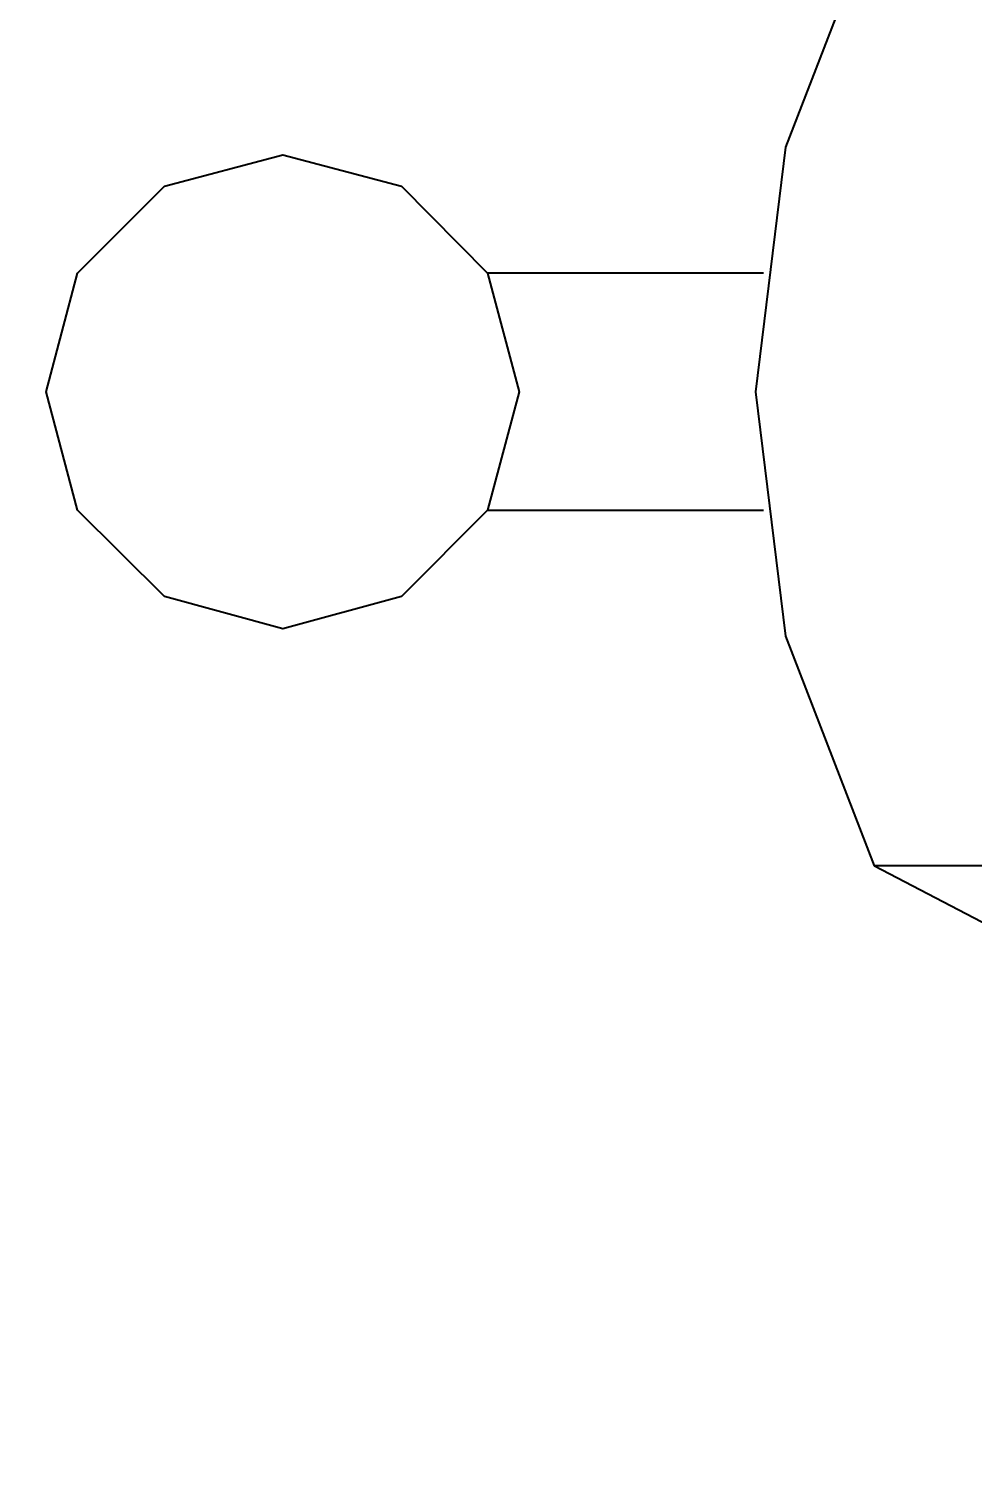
# Model space of a CAD drawing. Header units: millimetres. Extents: x -1932176 to 78768, y -1967 to 1266654.
# Drawn here: x -250554.3 to -250517, y 460598.8 to 460656.1 of the extents above; entities that cross this region are included whole.
import ezdxf

# ---------------------------------------------------------------- set-up
doc = ezdxf.new("R2010")
doc.units = ezdxf.units.MM
doc.styles.get("Standard").update_dxf_attribs({"font": 'arial.ttf'})
doc.dimstyles.new('ISO-25', dxfattribs={"dimtxt": 150, "dimasz": 2.5, "dimexe": 1.25, "dimexo": 0.625, "dimtad": 1, "dimtxsty": 'Standard', "dimcen": 2.5, "dimadec": 0, "dimazin": 0, "dimtfac": 1, "dimtmove": 0, "dimatfit": 3, "dimfxl": 1, "dimarcsym": 0})

# ---------------------------------------------------------------- blocks, each defined once
blk = doc.blocks.new('LLAVE-10')
at = {"color": 253, "lineweight": 13}
for points in [[(0.077307, 0.006724), (0.082903, 0.007895), (0.087989, 0.010491), (0.092245, 0.0143), (0.095373, 0.019087), (0.09716, 0.024535), (0.097458, 0.030238), (0.117631, 0.030238), (0.117631, 0.0336), (0.120142, 0.040111), (0.120993, 0.047048), (0.120142, 0.053985), (0.117631, 0.060497), (0.097458, 0.060497), (0.102225, 0.062986), (0.107545, 0.063859), (0.112864, 0.062986), (0.117631, 0.060497)], [(0.097458, 0.060497), (0.094947, 0.053985)], [(0.094947, 0.053985), (0.094096, 0.047048)], [(0.086478, 0.05041), (0.094309, 0.05041)], [(0.094096, 0.047048), (0.094947, 0.040111)], [(0.094309, 0.043686), (0.086478, 0.043686)], [(0.094947, 0.040111), (0.097458, 0.0336)]]:
    blk.add_lwpolyline(points, dxfattribs=at)
blk.add_lwpolyline([(0.074839, 0.05041), (0.073945, 0.047048), (0.074839, 0.043686), (0.077307, 0.041218), (0.080669, 0.040324), (0.084031, 0.041218), (0.086478, 0.043686), (0.087372, 0.047048), (0.086478, 0.05041), (0.084031, 0.052857), (0.080669, 0.053772), (0.077307, 0.052857)], close=True, dxfattribs=at)
blk = doc.blocks.new('*D582')
at = {"color": 0, "lineweight": -2, "ltscale": 30, "transparency": 16777216}
for p, q in [((-250660.452, 460809.226), (-250660.452, 459893.202)), ((-249777.991, 460809.226), (-249777.991, 459893.202)), ((-249780.491, 459894.452), (-250657.952, 459894.452))]:
    blk.add_line(p, q, dxfattribs=at)
at = {"color": 0, "ltscale": 30, "transparency": 16777216}
for points in [[(-250657.952, 459894.869), (-250657.952, 459894.035), (-250660.452, 459894.452)], [(-249780.491, 459894.869), (-249780.491, 459894.035), (-249777.991, 459894.452)]]:
    blk.add_solid(points, dxfattribs=at)
at = {"layer": 'Defpoints', "color": 0, "ltscale": 30, "transparency": 16777216}
for p in [(-250660.452, 460809.851), (-249777.991, 460809.851), (-250660.452, 459894.452)]:
    blk.add_point(p, dxfattribs=at)
at = {"color": 0, "ltscale": 30, "transparency": 16777216, "insert": (-250219.221, 459946.134), "char_height": 100, "attachment_point": 5}
blk.add_mtext('880', dxfattribs=at)

msp = doc.modelspace()

# ---------------------------------------------------------------- linework, layer by layer
for points in [[(-250548.97919, 460697.92942), (-250541.18986, 460696.30048), (-250534.11134, 460692.68717), (-250528.1879, 460687.38569), (-250523.83416, 460680.72181), (-250521.34632, 460673.1398), (-250520.93167, 460665.20238), (-250492.85454, 460665.20238), (-250492.85454, 460660.52286), (-250489.3597, 460651.45999), (-250488.17501, 460641.80477), (-250489.3597, 460632.14955), (-250492.85454, 460623.08668), (-250520.93167, 460623.08668), (-250514.29741, 460619.62146), (-250506.89311, 460618.40715), (-250499.4888, 460619.62146), (-250492.85454, 460623.08668)], [(-250548.97919, 460697.92942), (-250541.18986, 460696.30048), (-250534.11134, 460692.68717), (-250528.1879, 460687.38569), (-250523.83416, 460680.72181), (-250521.34632, 460673.1398), (-250520.93167, 460665.20238), (-250492.85454, 460665.20238), (-250492.85454, 460660.52286), (-250489.3597, 460651.45999), (-250488.17501, 460641.80477), (-250489.3597, 460632.14955), (-250492.85454, 460623.08668), (-250520.93167, 460623.08668), (-250514.29741, 460619.62146), (-250506.89311, 460618.40715), (-250499.4888, 460619.62146), (-250492.85454, 460623.08668)], [(-250548.97919, 460697.92942), (-250541.18986, 460696.30048), (-250534.11134, 460692.68717), (-250528.1879, 460687.38569), (-250523.83416, 460680.72181), (-250521.34632, 460673.1398), (-250520.93167, 460665.20238), (-250492.85454, 460665.20238), (-250492.85454, 460660.52286), (-250489.3597, 460651.45999), (-250488.17501, 460641.80477), (-250489.3597, 460632.14955), (-250492.85454, 460623.08668), (-250520.93167, 460623.08668), (-250514.29741, 460619.62146), (-250506.89311, 460618.40715), (-250499.4888, 460619.62146), (-250492.85454, 460623.08668)], [(-250548.97919, 460697.92942), (-250541.18986, 460696.30048), (-250534.11134, 460692.68717), (-250528.1879, 460687.38569), (-250523.83416, 460680.72181), (-250521.34632, 460673.1398), (-250520.93167, 460665.20238), (-250492.85454, 460665.20238), (-250492.85454, 460660.52286), (-250489.3597, 460651.45999), (-250488.17501, 460641.80477), (-250489.3597, 460632.14955), (-250492.85454, 460623.08668), (-250520.93167, 460623.08668), (-250514.29741, 460619.62146), (-250506.89311, 460618.40715), (-250499.4888, 460619.62146), (-250492.85454, 460623.08668)], [(-250548.97919, 460697.92942), (-250541.18986, 460696.30048), (-250534.11134, 460692.68717), (-250528.1879, 460687.38569), (-250523.83416, 460680.72181), (-250521.34632, 460673.1398), (-250520.93167, 460665.20238), (-250492.85454, 460665.20238), (-250492.85454, 460660.52286), (-250489.3597, 460651.45999), (-250488.17501, 460641.80477), (-250489.3597, 460632.14955), (-250492.85454, 460623.08668), (-250520.93167, 460623.08668), (-250514.29741, 460619.62146), (-250506.89311, 460618.40715), (-250499.4888, 460619.62146), (-250492.85454, 460623.08668)], [(-250548.97919, 460697.92942), (-250541.18986, 460696.30048), (-250534.11134, 460692.68717), (-250528.1879, 460687.38569), (-250523.83416, 460680.72181), (-250521.34632, 460673.1398), (-250520.93167, 460665.20238), (-250492.85454, 460665.20238), (-250492.85454, 460660.52286), (-250489.3597, 460651.45999), (-250488.17501, 460641.80477), (-250489.3597, 460632.14955), (-250492.85454, 460623.08668), (-250520.93167, 460623.08668), (-250514.29741, 460619.62146), (-250506.89311, 460618.40715), (-250499.4888, 460619.62146), (-250492.85454, 460623.08668)], [(-250548.97919, 460697.92942), (-250541.18986, 460696.30048), (-250534.11134, 460692.68717), (-250528.1879, 460687.38569), (-250523.83416, 460680.72181), (-250521.34632, 460673.1398), (-250520.93167, 460665.20238), (-250492.85454, 460665.20238), (-250492.85454, 460660.52286), (-250489.3597, 460651.45999), (-250488.17501, 460641.80477), (-250489.3597, 460632.14955), (-250492.85454, 460623.08668), (-250520.93167, 460623.08668), (-250514.29741, 460619.62146), (-250506.89311, 460618.40715), (-250499.4888, 460619.62146), (-250492.85454, 460623.08668)], [(-250548.97919, 460697.92942), (-250541.18986, 460696.30048), (-250534.11134, 460692.68717), (-250528.1879, 460687.38569), (-250523.83416, 460680.72181), (-250521.34632, 460673.1398), (-250520.93167, 460665.20238), (-250492.85454, 460665.20238), (-250492.85454, 460660.52286), (-250489.3597, 460651.45999), (-250488.17501, 460641.80477), (-250489.3597, 460632.14955), (-250492.85454, 460623.08668), (-250520.93167, 460623.08668), (-250514.29741, 460619.62146), (-250506.89311, 460618.40715), (-250499.4888, 460619.62146), (-250492.85454, 460623.08668)], [(-250548.97919, 460697.92942), (-250541.18986, 460696.30048), (-250534.11134, 460692.68717), (-250528.1879, 460687.38569), (-250523.83416, 460680.72181), (-250521.34632, 460673.1398), (-250520.93167, 460665.20238), (-250492.85454, 460665.20238), (-250492.85454, 460660.52286), (-250489.3597, 460651.45999), (-250488.17501, 460641.80477), (-250489.3597, 460632.14955), (-250492.85454, 460623.08668), (-250520.93167, 460623.08668), (-250514.29741, 460619.62146), (-250506.89311, 460618.40715), (-250499.4888, 460619.62146), (-250492.85454, 460623.08668)], [(-250548.97919, 460697.92942), (-250541.18986, 460696.30048), (-250534.11134, 460692.68717), (-250528.1879, 460687.38569), (-250523.83416, 460680.72181), (-250521.34632, 460673.1398), (-250520.93167, 460665.20238), (-250492.85454, 460665.20238), (-250492.85454, 460660.52286), (-250489.3597, 460651.45999), (-250488.17501, 460641.80477), (-250489.3597, 460632.14955), (-250492.85454, 460623.08668), (-250520.93167, 460623.08668), (-250514.29741, 460619.62146), (-250506.89311, 460618.40715), (-250499.4888, 460619.62146), (-250492.85454, 460623.08668)], [(-250548.97919, 460697.92942), (-250541.18986, 460696.30048), (-250534.11134, 460692.68717), (-250528.1879, 460687.38569), (-250523.83416, 460680.72181), (-250521.34632, 460673.1398), (-250520.93167, 460665.20238), (-250492.85454, 460665.20238), (-250492.85454, 460660.52286), (-250489.3597, 460651.45999), (-250488.17501, 460641.80477), (-250489.3597, 460632.14955), (-250492.85454, 460623.08668), (-250520.93167, 460623.08668), (-250514.29741, 460619.62146), (-250506.89311, 460618.40715), (-250499.4888, 460619.62146), (-250492.85454, 460623.08668)], [(-250548.97919, 460697.92942), (-250541.18986, 460696.30048), (-250534.11134, 460692.68717), (-250528.1879, 460687.38569), (-250523.83416, 460680.72181), (-250521.34632, 460673.1398), (-250520.93167, 460665.20238), (-250492.85454, 460665.20238), (-250492.85454, 460660.52286), (-250489.3597, 460651.45999), (-250488.17501, 460641.80477), (-250489.3597, 460632.14955), (-250492.85454, 460623.08668), (-250520.93167, 460623.08668), (-250514.29741, 460619.62146), (-250506.89311, 460618.40715), (-250499.4888, 460619.62146), (-250492.85454, 460623.08668)], [(-250548.97919, 460697.92942), (-250541.18986, 460696.30048), (-250534.11134, 460692.68717), (-250528.1879, 460687.38569), (-250523.83416, 460680.72181), (-250521.34632, 460673.1398), (-250520.93167, 460665.20238), (-250492.85454, 460665.20238), (-250492.85454, 460660.52286), (-250489.3597, 460651.45999), (-250488.17501, 460641.80477), (-250489.3597, 460632.14955), (-250492.85454, 460623.08668), (-250520.93167, 460623.08668), (-250514.29741, 460619.62146), (-250506.89311, 460618.40715), (-250499.4888, 460619.62146), (-250492.85454, 460623.08668)], [(-250548.97919, 460697.92942), (-250541.18986, 460696.30048), (-250534.11134, 460692.68717), (-250528.1879, 460687.38569), (-250523.83416, 460680.72181), (-250521.34632, 460673.1398), (-250520.93167, 460665.20238), (-250492.85454, 460665.20238), (-250492.85454, 460660.52286), (-250489.3597, 460651.45999), (-250488.17501, 460641.80477), (-250489.3597, 460632.14955), (-250492.85454, 460623.08668), (-250520.93167, 460623.08668), (-250514.29741, 460619.62146), (-250506.89311, 460618.40715), (-250499.4888, 460619.62146), (-250492.85454, 460623.08668)], [(-250548.97919, 460697.92942), (-250541.18986, 460696.30048), (-250534.11134, 460692.68717), (-250528.1879, 460687.38569), (-250523.83416, 460680.72181), (-250521.34632, 460673.1398), (-250520.93167, 460665.20238), (-250492.85454, 460665.20238), (-250492.85454, 460660.52286), (-250489.3597, 460651.45999), (-250488.17501, 460641.80477), (-250489.3597, 460632.14955), (-250492.85454, 460623.08668), (-250520.93167, 460623.08668), (-250514.29741, 460619.62146), (-250506.89311, 460618.40715), (-250499.4888, 460619.62146), (-250492.85454, 460623.08668)], [(-250548.97919, 460697.92942), (-250541.18986, 460696.30048), (-250534.11134, 460692.68717), (-250528.1879, 460687.38569), (-250523.83416, 460680.72181), (-250521.34632, 460673.1398), (-250520.93167, 460665.20238), (-250492.85454, 460665.20238), (-250492.85454, 460660.52286), (-250489.3597, 460651.45999), (-250488.17501, 460641.80477), (-250489.3597, 460632.14955), (-250492.85454, 460623.08668), (-250520.93167, 460623.08668), (-250514.29741, 460619.62146), (-250506.89311, 460618.40715), (-250499.4888, 460619.62146), (-250492.85454, 460623.08668)], [(-250548.97919, 460697.92942), (-250541.18986, 460696.30048), (-250534.11134, 460692.68717), (-250528.1879, 460687.38569), (-250523.83416, 460680.72181), (-250521.34632, 460673.1398), (-250520.93167, 460665.20238), (-250492.85454, 460665.20238), (-250492.85454, 460660.52286), (-250489.3597, 460651.45999), (-250488.17501, 460641.80477), (-250489.3597, 460632.14955), (-250492.85454, 460623.08668), (-250520.93167, 460623.08668), (-250514.29741, 460619.62146), (-250506.89311, 460618.40715), (-250499.4888, 460619.62146), (-250492.85454, 460623.08668)], [(-250548.97919, 460697.92942), (-250541.18986, 460696.30048), (-250534.11134, 460692.68717), (-250528.1879, 460687.38569), (-250523.83416, 460680.72181), (-250521.34632, 460673.1398), (-250520.93167, 460665.20238), (-250492.85454, 460665.20238), (-250492.85454, 460660.52286), (-250489.3597, 460651.45999), (-250488.17501, 460641.80477), (-250489.3597, 460632.14955), (-250492.85454, 460623.08668), (-250520.93167, 460623.08668), (-250514.29741, 460619.62146), (-250506.89311, 460618.40715), (-250499.4888, 460619.62146), (-250492.85454, 460623.08668)], [(-250548.97919, 460697.92942), (-250541.18986, 460696.30048), (-250534.11134, 460692.68717), (-250528.1879, 460687.38569), (-250523.83416, 460680.72181), (-250521.34632, 460673.1398), (-250520.93167, 460665.20238), (-250492.85454, 460665.20238), (-250492.85454, 460660.52286), (-250489.3597, 460651.45999), (-250488.17501, 460641.80477), (-250489.3597, 460632.14955), (-250492.85454, 460623.08668), (-250520.93167, 460623.08668), (-250514.29741, 460619.62146), (-250506.89311, 460618.40715), (-250499.4888, 460619.62146), (-250492.85454, 460623.08668)], [(-250548.97919, 460697.92942), (-250541.18986, 460696.30048), (-250534.11134, 460692.68717), (-250528.1879, 460687.38569), (-250523.83416, 460680.72181), (-250521.34632, 460673.1398), (-250520.93167, 460665.20238), (-250492.85454, 460665.20238), (-250492.85454, 460660.52286), (-250489.3597, 460651.45999), (-250488.17501, 460641.80477), (-250489.3597, 460632.14955), (-250492.85454, 460623.08668), (-250520.93167, 460623.08668), (-250514.29741, 460619.62146), (-250506.89311, 460618.40715), (-250499.4888, 460619.62146), (-250492.85454, 460623.08668)], [(-250548.97919, 460697.92942), (-250541.18986, 460696.30048), (-250534.11134, 460692.68717), (-250528.1879, 460687.38569), (-250523.83416, 460680.72181), (-250521.34632, 460673.1398), (-250520.93167, 460665.20238), (-250492.85454, 460665.20238), (-250492.85454, 460660.52286), (-250489.3597, 460651.45999), (-250488.17501, 460641.80477), (-250489.3597, 460632.14955), (-250492.85454, 460623.08668), (-250520.93167, 460623.08668), (-250514.29741, 460619.62146), (-250506.89311, 460618.40715), (-250499.4888, 460619.62146), (-250492.85454, 460623.08668)], [(-250548.97919, 460697.92942), (-250541.18986, 460696.30048), (-250534.11134, 460692.68717), (-250528.1879, 460687.38569), (-250523.83416, 460680.72181), (-250521.34632, 460673.1398), (-250520.93167, 460665.20238), (-250492.85454, 460665.20238), (-250492.85454, 460660.52286), (-250489.3597, 460651.45999), (-250488.17501, 460641.80477), (-250489.3597, 460632.14955), (-250492.85454, 460623.08668), (-250520.93167, 460623.08668), (-250514.29741, 460619.62146), (-250506.89311, 460618.40715), (-250499.4888, 460619.62146), (-250492.85454, 460623.08668)], [(-250548.97919, 460697.92942), (-250541.18986, 460696.30048), (-250534.11134, 460692.68717), (-250528.1879, 460687.38569), (-250523.83416, 460680.72181), (-250521.34632, 460673.1398), (-250520.93167, 460665.20238), (-250492.85454, 460665.20238), (-250492.85454, 460660.52286), (-250489.3597, 460651.45999), (-250488.17501, 460641.80477), (-250489.3597, 460632.14955), (-250492.85454, 460623.08668), (-250520.93167, 460623.08668), (-250514.29741, 460619.62146), (-250506.89311, 460618.40715), (-250499.4888, 460619.62146), (-250492.85454, 460623.08668)], [(-250548.97919, 460697.92942), (-250541.18986, 460696.30048), (-250534.11134, 460692.68717), (-250528.1879, 460687.38569), (-250523.83416, 460680.72181), (-250521.34632, 460673.1398), (-250520.93167, 460665.20238), (-250492.85454, 460665.20238), (-250492.85454, 460660.52286), (-250489.3597, 460651.45999), (-250488.17501, 460641.80477), (-250489.3597, 460632.14955), (-250492.85454, 460623.08668), (-250520.93167, 460623.08668), (-250514.29741, 460619.62146), (-250506.89311, 460618.40715), (-250499.4888, 460619.62146), (-250492.85454, 460623.08668)], [(-250548.97919, 460697.92942), (-250541.18986, 460696.30048), (-250534.11134, 460692.68717), (-250528.1879, 460687.38569), (-250523.83416, 460680.72181), (-250521.34632, 460673.1398), (-250520.93167, 460665.20238), (-250492.85454, 460665.20238), (-250492.85454, 460660.52286), (-250489.3597, 460651.45999), (-250488.17501, 460641.80477), (-250489.3597, 460632.14955), (-250492.85454, 460623.08668), (-250520.93167, 460623.08668), (-250514.29741, 460619.62146), (-250506.89311, 460618.40715), (-250499.4888, 460619.62146), (-250492.85454, 460623.08668)], [(-250548.97919, 460697.92942), (-250541.18986, 460696.30048), (-250534.11134, 460692.68717), (-250528.1879, 460687.38569), (-250523.83416, 460680.72181), (-250521.34632, 460673.1398), (-250520.93167, 460665.20238), (-250492.85454, 460665.20238), (-250492.85454, 460660.52286), (-250489.3597, 460651.45999), (-250488.17501, 460641.80477), (-250489.3597, 460632.14955), (-250492.85454, 460623.08668), (-250520.93167, 460623.08668), (-250514.29741, 460619.62146), (-250506.89311, 460618.40715), (-250499.4888, 460619.62146), (-250492.85454, 460623.08668)], [(-250548.97919, 460697.92942), (-250541.18986, 460696.30048), (-250534.11134, 460692.68717), (-250528.1879, 460687.38569), (-250523.83416, 460680.72181), (-250521.34632, 460673.1398), (-250520.93167, 460665.20238), (-250492.85454, 460665.20238), (-250492.85454, 460660.52286), (-250489.3597, 460651.45999), (-250488.17501, 460641.80477), (-250489.3597, 460632.14955), (-250492.85454, 460623.08668), (-250520.93167, 460623.08668), (-250514.29741, 460619.62146), (-250506.89311, 460618.40715), (-250499.4888, 460619.62146), (-250492.85454, 460623.08668)], [(-250548.97919, 460697.92942), (-250541.18986, 460696.30048), (-250534.11134, 460692.68717), (-250528.1879, 460687.38569), (-250523.83416, 460680.72181), (-250521.34632, 460673.1398), (-250520.93167, 460665.20238), (-250492.85454, 460665.20238), (-250492.85454, 460660.52286), (-250489.3597, 460651.45999), (-250488.17501, 460641.80477), (-250489.3597, 460632.14955), (-250492.85454, 460623.08668), (-250520.93167, 460623.08668), (-250514.29741, 460619.62146), (-250506.89311, 460618.40715), (-250499.4888, 460619.62146), (-250492.85454, 460623.08668)], [(-250548.97919, 460697.92942), (-250541.18986, 460696.30048), (-250534.11134, 460692.68717), (-250528.1879, 460687.38569), (-250523.83416, 460680.72181), (-250521.34632, 460673.1398), (-250520.93167, 460665.20238), (-250492.85454, 460665.20238), (-250492.85454, 460660.52286), (-250489.3597, 460651.45999), (-250488.17501, 460641.80477), (-250489.3597, 460632.14955), (-250492.85454, 460623.08668), (-250520.93167, 460623.08668), (-250514.29741, 460619.62146), (-250506.89311, 460618.40715), (-250499.4888, 460619.62146), (-250492.85454, 460623.08668)], [(-250548.97919, 460697.92942), (-250541.18986, 460696.30048), (-250534.11134, 460692.68717), (-250528.1879, 460687.38569), (-250523.83416, 460680.72181), (-250521.34632, 460673.1398), (-250520.93167, 460665.20238), (-250492.85454, 460665.20238), (-250492.85454, 460660.52286), (-250489.3597, 460651.45999), (-250488.17501, 460641.80477), (-250489.3597, 460632.14955), (-250492.85454, 460623.08668), (-250520.93167, 460623.08668), (-250514.29741, 460619.62146), (-250506.89311, 460618.40715), (-250499.4888, 460619.62146), (-250492.85454, 460623.08668)], [(-250548.97919, 460697.92942), (-250541.18986, 460696.30048), (-250534.11134, 460692.68717), (-250528.1879, 460687.38569), (-250523.83416, 460680.72181), (-250521.34632, 460673.1398), (-250520.93167, 460665.20238), (-250492.85454, 460665.20238), (-250492.85454, 460660.52286), (-250489.3597, 460651.45999), (-250488.17501, 460641.80477), (-250489.3597, 460632.14955), (-250492.85454, 460623.08668), (-250520.93167, 460623.08668), (-250514.29741, 460619.62146), (-250506.89311, 460618.40715), (-250499.4888, 460619.62146), (-250492.85454, 460623.08668)], [(-250548.97919, 460697.92942), (-250541.18986, 460696.30048), (-250534.11134, 460692.68717), (-250528.1879, 460687.38569), (-250523.83416, 460680.72181), (-250521.34632, 460673.1398), (-250520.93167, 460665.20238), (-250492.85454, 460665.20238), (-250492.85454, 460660.52286), (-250489.3597, 460651.45999), (-250488.17501, 460641.80477), (-250489.3597, 460632.14955), (-250492.85454, 460623.08668), (-250520.93167, 460623.08668), (-250514.29741, 460619.62146), (-250506.89311, 460618.40715), (-250499.4888, 460619.62146), (-250492.85454, 460623.08668)], [(-250548.97919, 460697.92942), (-250541.18986, 460696.30048), (-250534.11134, 460692.68717), (-250528.1879, 460687.38569), (-250523.83416, 460680.72181), (-250521.34632, 460673.1398), (-250520.93167, 460665.20238), (-250492.85454, 460665.20238), (-250492.85454, 460660.52286), (-250489.3597, 460651.45999), (-250488.17501, 460641.80477), (-250489.3597, 460632.14955), (-250492.85454, 460623.08668), (-250520.93167, 460623.08668), (-250514.29741, 460619.62146), (-250506.89311, 460618.40715), (-250499.4888, 460619.62146), (-250492.85454, 460623.08668)], [(-250548.97919, 460697.92942), (-250541.18986, 460696.30048), (-250534.11134, 460692.68717), (-250528.1879, 460687.38569), (-250523.83416, 460680.72181), (-250521.34632, 460673.1398), (-250520.93167, 460665.20238), (-250492.85454, 460665.20238), (-250492.85454, 460660.52286), (-250489.3597, 460651.45999), (-250488.17501, 460641.80477), (-250489.3597, 460632.14955), (-250492.85454, 460623.08668), (-250520.93167, 460623.08668), (-250514.29741, 460619.62146), (-250506.89311, 460618.40715), (-250499.4888, 460619.62146), (-250492.85454, 460623.08668)], [(-250548.97919, 460697.92942), (-250541.18986, 460696.30048), (-250534.11134, 460692.68717), (-250528.1879, 460687.38569), (-250523.83416, 460680.72181), (-250521.34632, 460673.1398), (-250520.93167, 460665.20238), (-250492.85454, 460665.20238), (-250492.85454, 460660.52286), (-250489.3597, 460651.45999), (-250488.17501, 460641.80477), (-250489.3597, 460632.14955), (-250492.85454, 460623.08668), (-250520.93167, 460623.08668), (-250514.29741, 460619.62146), (-250506.89311, 460618.40715), (-250499.4888, 460619.62146), (-250492.85454, 460623.08668)], [(-250548.97919, 460697.92942), (-250541.18986, 460696.30048), (-250534.11134, 460692.68717), (-250528.1879, 460687.38569), (-250523.83416, 460680.72181), (-250521.34632, 460673.1398), (-250520.93167, 460665.20238), (-250492.85454, 460665.20238), (-250492.85454, 460660.52286), (-250489.3597, 460651.45999), (-250488.17501, 460641.80477), (-250489.3597, 460632.14955), (-250492.85454, 460623.08668), (-250520.93167, 460623.08668), (-250514.29741, 460619.62146), (-250506.89311, 460618.40715), (-250499.4888, 460619.62146), (-250492.85454, 460623.08668)], [(-250548.97919, 460697.92942), (-250541.18986, 460696.30048), (-250534.11134, 460692.68717), (-250528.1879, 460687.38569), (-250523.83416, 460680.72181), (-250521.34632, 460673.1398), (-250520.93167, 460665.20238), (-250492.85454, 460665.20238), (-250492.85454, 460660.52286), (-250489.3597, 460651.45999), (-250488.17501, 460641.80477), (-250489.3597, 460632.14955), (-250492.85454, 460623.08668), (-250520.93167, 460623.08668), (-250514.29741, 460619.62146), (-250506.89311, 460618.40715), (-250499.4888, 460619.62146), (-250492.85454, 460623.08668)], [(-250548.97919, 460697.92942), (-250541.18986, 460696.30048), (-250534.11134, 460692.68717), (-250528.1879, 460687.38569), (-250523.83416, 460680.72181), (-250521.34632, 460673.1398), (-250520.93167, 460665.20238), (-250492.85454, 460665.20238), (-250492.85454, 460660.52286), (-250489.3597, 460651.45999), (-250488.17501, 460641.80477), (-250489.3597, 460632.14955), (-250492.85454, 460623.08668), (-250520.93167, 460623.08668), (-250514.29741, 460619.62146), (-250506.89311, 460618.40715), (-250499.4888, 460619.62146), (-250492.85454, 460623.08668)], [(-250548.97919, 460697.92942), (-250541.18986, 460696.30048), (-250534.11134, 460692.68717), (-250528.1879, 460687.38569), (-250523.83416, 460680.72181), (-250521.34632, 460673.1398), (-250520.93167, 460665.20238), (-250492.85454, 460665.20238), (-250492.85454, 460660.52286), (-250489.3597, 460651.45999), (-250488.17501, 460641.80477), (-250489.3597, 460632.14955), (-250492.85454, 460623.08668), (-250520.93167, 460623.08668), (-250514.29741, 460619.62146), (-250506.89311, 460618.40715), (-250499.4888, 460619.62146), (-250492.85454, 460623.08668)], [(-250548.97919, 460697.92942), (-250541.18986, 460696.30048), (-250534.11134, 460692.68717), (-250528.1879, 460687.38569), (-250523.83416, 460680.72181), (-250521.34632, 460673.1398), (-250520.93167, 460665.20238), (-250492.85454, 460665.20238), (-250492.85454, 460660.52286), (-250489.3597, 460651.45999), (-250488.17501, 460641.80477), (-250489.3597, 460632.14955), (-250492.85454, 460623.08668), (-250520.93167, 460623.08668), (-250514.29741, 460619.62146), (-250506.89311, 460618.40715), (-250499.4888, 460619.62146), (-250492.85454, 460623.08668)], [(-250548.97919, 460697.92942), (-250541.18986, 460696.30048), (-250534.11134, 460692.68717), (-250528.1879, 460687.38569), (-250523.83416, 460680.72181), (-250521.34632, 460673.1398), (-250520.93167, 460665.20238), (-250492.85454, 460665.20238), (-250492.85454, 460660.52286), (-250489.3597, 460651.45999), (-250488.17501, 460641.80477), (-250489.3597, 460632.14955), (-250492.85454, 460623.08668), (-250520.93167, 460623.08668), (-250514.29741, 460619.62146), (-250506.89311, 460618.40715), (-250499.4888, 460619.62146), (-250492.85454, 460623.08668)], [(-250548.97919, 460697.92942), (-250541.18986, 460696.30048), (-250534.11134, 460692.68717), (-250528.1879, 460687.38569), (-250523.83416, 460680.72181), (-250521.34632, 460673.1398), (-250520.93167, 460665.20238), (-250492.85454, 460665.20238), (-250492.85454, 460660.52286), (-250489.3597, 460651.45999), (-250488.17501, 460641.80477), (-250489.3597, 460632.14955), (-250492.85454, 460623.08668), (-250520.93167, 460623.08668), (-250514.29741, 460619.62146), (-250506.89311, 460618.40715), (-250499.4888, 460619.62146), (-250492.85454, 460623.08668)], [(-250524.42651, 460651.45999), (-250520.93167, 460660.52286)], [(-250524.42651, 460651.45999), (-250520.93167, 460660.52286)], [(-250524.42651, 460651.45999), (-250520.93167, 460660.52286)], [(-250524.42651, 460651.45999), (-250520.93167, 460660.52286)], [(-250524.42651, 460651.45999), (-250520.93167, 460660.52286)], [(-250524.42651, 460651.45999), (-250520.93167, 460660.52286)], [(-250524.42651, 460651.45999), (-250520.93167, 460660.52286)], [(-250524.42651, 460651.45999), (-250520.93167, 460660.52286)], [(-250524.42651, 460651.45999), (-250520.93167, 460660.52286)], [(-250524.42651, 460651.45999), (-250520.93167, 460660.52286)], [(-250524.42651, 460651.45999), (-250520.93167, 460660.52286)], [(-250524.42651, 460651.45999), (-250520.93167, 460660.52286)], [(-250524.42651, 460651.45999), (-250520.93167, 460660.52286)], [(-250524.42651, 460651.45999), (-250520.93167, 460660.52286)], [(-250524.42651, 460651.45999), (-250520.93167, 460660.52286)], [(-250524.42651, 460651.45999), (-250520.93167, 460660.52286)], [(-250524.42651, 460651.45999), (-250520.93167, 460660.52286)], [(-250524.42651, 460651.45999), (-250520.93167, 460660.52286)], [(-250524.42651, 460651.45999), (-250520.93167, 460660.52286)], [(-250524.42651, 460651.45999), (-250520.93167, 460660.52286)], [(-250524.42651, 460651.45999), (-250520.93167, 460660.52286)], [(-250524.42651, 460651.45999), (-250520.93167, 460660.52286)], [(-250524.42651, 460651.45999), (-250520.93167, 460660.52286)], [(-250524.42651, 460651.45999), (-250520.93167, 460660.52286)], [(-250524.42651, 460651.45999), (-250520.93167, 460660.52286)], [(-250524.42651, 460651.45999), (-250520.93167, 460660.52286)], [(-250524.42651, 460651.45999), (-250520.93167, 460660.52286)], [(-250524.42651, 460651.45999), (-250520.93167, 460660.52286)], [(-250524.42651, 460651.45999), (-250520.93167, 460660.52286)], [(-250524.42651, 460651.45999), (-250520.93167, 460660.52286)], [(-250524.42651, 460651.45999), (-250520.93167, 460660.52286)], [(-250524.42651, 460651.45999), (-250520.93167, 460660.52286)], [(-250524.42651, 460651.45999), (-250520.93167, 460660.52286)], [(-250524.42651, 460651.45999), (-250520.93167, 460660.52286)], [(-250524.42651, 460651.45999), (-250520.93167, 460660.52286)], [(-250524.42651, 460651.45999), (-250520.93167, 460660.52286)], [(-250524.42651, 460651.45999), (-250520.93167, 460660.52286)], [(-250524.42651, 460651.45999), (-250520.93167, 460660.52286)], [(-250524.42651, 460651.45999), (-250520.93167, 460660.52286)], [(-250524.42651, 460651.45999), (-250520.93167, 460660.52286)], [(-250524.42651, 460651.45999), (-250520.93167, 460660.52286)], [(-250524.42651, 460651.45999), (-250520.93167, 460660.52286)], [(-250525.6112, 460641.80477), (-250524.42651, 460651.45999)], [(-250525.6112, 460641.80477), (-250524.42651, 460651.45999)], [(-250525.6112, 460641.80477), (-250524.42651, 460651.45999)], [(-250525.6112, 460641.80477), (-250524.42651, 460651.45999)], [(-250525.6112, 460641.80477), (-250524.42651, 460651.45999)], [(-250525.6112, 460641.80477), (-250524.42651, 460651.45999)], [(-250525.6112, 460641.80477), (-250524.42651, 460651.45999)], [(-250525.6112, 460641.80477), (-250524.42651, 460651.45999)], [(-250525.6112, 460641.80477), (-250524.42651, 460651.45999)], [(-250525.6112, 460641.80477), (-250524.42651, 460651.45999)], [(-250525.6112, 460641.80477), (-250524.42651, 460651.45999)], [(-250525.6112, 460641.80477), (-250524.42651, 460651.45999)], [(-250525.6112, 460641.80477), (-250524.42651, 460651.45999)], [(-250525.6112, 460641.80477), (-250524.42651, 460651.45999)], [(-250525.6112, 460641.80477), (-250524.42651, 460651.45999)], [(-250525.6112, 460641.80477), (-250524.42651, 460651.45999)], [(-250525.6112, 460641.80477), (-250524.42651, 460651.45999)], [(-250525.6112, 460641.80477), (-250524.42651, 460651.45999)], [(-250525.6112, 460641.80477), (-250524.42651, 460651.45999)], [(-250525.6112, 460641.80477), (-250524.42651, 460651.45999)], [(-250525.6112, 460641.80477), (-250524.42651, 460651.45999)], [(-250525.6112, 460641.80477), (-250524.42651, 460651.45999)], [(-250525.6112, 460641.80477), (-250524.42651, 460651.45999)], [(-250525.6112, 460641.80477), (-250524.42651, 460651.45999)], [(-250525.6112, 460641.80477), (-250524.42651, 460651.45999)], [(-250525.6112, 460641.80477), (-250524.42651, 460651.45999)], [(-250525.6112, 460641.80477), (-250524.42651, 460651.45999)], [(-250525.6112, 460641.80477), (-250524.42651, 460651.45999)], [(-250525.6112, 460641.80477), (-250524.42651, 460651.45999)], [(-250525.6112, 460641.80477), (-250524.42651, 460651.45999)], [(-250525.6112, 460641.80477), (-250524.42651, 460651.45999)], [(-250525.6112, 460641.80477), (-250524.42651, 460651.45999)], [(-250525.6112, 460641.80477), (-250524.42651, 460651.45999)], [(-250525.6112, 460641.80477), (-250524.42651, 460651.45999)], [(-250525.6112, 460641.80477), (-250524.42651, 460651.45999)], [(-250525.6112, 460641.80477), (-250524.42651, 460651.45999)], [(-250525.6112, 460641.80477), (-250524.42651, 460651.45999)], [(-250525.6112, 460641.80477), (-250524.42651, 460651.45999)], [(-250525.6112, 460641.80477), (-250524.42651, 460651.45999)], [(-250525.6112, 460641.80477), (-250524.42651, 460651.45999)], [(-250525.6112, 460641.80477), (-250524.42651, 460651.45999)], [(-250525.6112, 460641.80477), (-250524.42651, 460651.45999)], [(-250525.31503, 460646.48429), (-250536.21417, 460646.48429)], [(-250525.31503, 460646.48429), (-250536.21417, 460646.48429)], [(-250525.31503, 460646.48429), (-250536.21417, 460646.48429)], [(-250525.31503, 460646.48429), (-250536.21417, 460646.48429)], [(-250525.31503, 460646.48429), (-250536.21417, 460646.48429)], [(-250525.31503, 460646.48429), (-250536.21417, 460646.48429)], [(-250525.31503, 460646.48429), (-250536.21417, 460646.48429)], [(-250525.31503, 460646.48429), (-250536.21417, 460646.48429)], [(-250525.31503, 460646.48429), (-250536.21417, 460646.48429)], [(-250525.31503, 460646.48429), (-250536.21417, 460646.48429)], [(-250525.31503, 460646.48429), (-250536.21417, 460646.48429)], [(-250525.31503, 460646.48429), (-250536.21417, 460646.48429)], [(-250525.31503, 460646.48429), (-250536.21417, 460646.48429)], [(-250525.31503, 460646.48429), (-250536.21417, 460646.48429)], [(-250525.31503, 460646.48429), (-250536.21417, 460646.48429)], [(-250525.31503, 460646.48429), (-250536.21417, 460646.48429)], [(-250525.31503, 460646.48429), (-250536.21417, 460646.48429)], [(-250525.31503, 460646.48429), (-250536.21417, 460646.48429)], [(-250525.31503, 460646.48429), (-250536.21417, 460646.48429)], [(-250525.31503, 460646.48429), (-250536.21417, 460646.48429)], [(-250525.31503, 460646.48429), (-250536.21417, 460646.48429)], [(-250525.31503, 460646.48429), (-250536.21417, 460646.48429)], [(-250525.31503, 460646.48429), (-250536.21417, 460646.48429)], [(-250525.31503, 460646.48429), (-250536.21417, 460646.48429)], [(-250525.31503, 460646.48429), (-250536.21417, 460646.48429)], [(-250525.31503, 460646.48429), (-250536.21417, 460646.48429)], [(-250525.31503, 460646.48429), (-250536.21417, 460646.48429)], [(-250525.31503, 460646.48429), (-250536.21417, 460646.48429)], [(-250525.31503, 460646.48429), (-250536.21417, 460646.48429)], [(-250525.31503, 460646.48429), (-250536.21417, 460646.48429)], [(-250525.31503, 460646.48429), (-250536.21417, 460646.48429)], [(-250525.31503, 460646.48429), (-250536.21417, 460646.48429)], [(-250525.31503, 460646.48429), (-250536.21417, 460646.48429)], [(-250525.31503, 460646.48429), (-250536.21417, 460646.48429)], [(-250525.31503, 460646.48429), (-250536.21417, 460646.48429)], [(-250525.31503, 460646.48429), (-250536.21417, 460646.48429)], [(-250525.31503, 460646.48429), (-250536.21417, 460646.48429)], [(-250525.31503, 460646.48429), (-250536.21417, 460646.48429)], [(-250525.31503, 460646.48429), (-250536.21417, 460646.48429)], [(-250525.31503, 460646.48429), (-250536.21417, 460646.48429)], [(-250525.31503, 460646.48429), (-250536.21417, 460646.48429)], [(-250525.31503, 460646.48429), (-250536.21417, 460646.48429)], [(-250524.42651, 460632.14955), (-250525.6112, 460641.80477)], [(-250524.42651, 460632.14955), (-250525.6112, 460641.80477)], [(-250524.42651, 460632.14955), (-250525.6112, 460641.80477)], [(-250524.42651, 460632.14955), (-250525.6112, 460641.80477)], [(-250524.42651, 460632.14955), (-250525.6112, 460641.80477)], [(-250524.42651, 460632.14955), (-250525.6112, 460641.80477)], [(-250524.42651, 460632.14955), (-250525.6112, 460641.80477)], [(-250524.42651, 460632.14955), (-250525.6112, 460641.80477)], [(-250524.42651, 460632.14955), (-250525.6112, 460641.80477)], [(-250524.42651, 460632.14955), (-250525.6112, 460641.80477)], [(-250524.42651, 460632.14955), (-250525.6112, 460641.80477)], [(-250524.42651, 460632.14955), (-250525.6112, 460641.80477)], [(-250524.42651, 460632.14955), (-250525.6112, 460641.80477)], [(-250524.42651, 460632.14955), (-250525.6112, 460641.80477)], [(-250524.42651, 460632.14955), (-250525.6112, 460641.80477)], [(-250524.42651, 460632.14955), (-250525.6112, 460641.80477)], [(-250524.42651, 460632.14955), (-250525.6112, 460641.80477)], [(-250524.42651, 460632.14955), (-250525.6112, 460641.80477)], [(-250524.42651, 460632.14955), (-250525.6112, 460641.80477)], [(-250524.42651, 460632.14955), (-250525.6112, 460641.80477)], [(-250524.42651, 460632.14955), (-250525.6112, 460641.80477)], [(-250524.42651, 460632.14955), (-250525.6112, 460641.80477)], [(-250524.42651, 460632.14955), (-250525.6112, 460641.80477)], [(-250524.42651, 460632.14955), (-250525.6112, 460641.80477)], [(-250524.42651, 460632.14955), (-250525.6112, 460641.80477)], [(-250524.42651, 460632.14955), (-250525.6112, 460641.80477)], [(-250524.42651, 460632.14955), (-250525.6112, 460641.80477)], [(-250524.42651, 460632.14955), (-250525.6112, 460641.80477)], [(-250524.42651, 460632.14955), (-250525.6112, 460641.80477)], [(-250524.42651, 460632.14955), (-250525.6112, 460641.80477)], [(-250524.42651, 460632.14955), (-250525.6112, 460641.80477)], [(-250524.42651, 460632.14955), (-250525.6112, 460641.80477)], [(-250524.42651, 460632.14955), (-250525.6112, 460641.80477)], [(-250524.42651, 460632.14955), (-250525.6112, 460641.80477)], [(-250524.42651, 460632.14955), (-250525.6112, 460641.80477)], [(-250524.42651, 460632.14955), (-250525.6112, 460641.80477)], [(-250524.42651, 460632.14955), (-250525.6112, 460641.80477)], [(-250524.42651, 460632.14955), (-250525.6112, 460641.80477)], [(-250524.42651, 460632.14955), (-250525.6112, 460641.80477)], [(-250524.42651, 460632.14955), (-250525.6112, 460641.80477)], [(-250524.42651, 460632.14955), (-250525.6112, 460641.80477)], [(-250524.42651, 460632.14955), (-250525.6112, 460641.80477)], [(-250536.21417, 460637.12524), (-250525.31503, 460637.12524)], [(-250536.21417, 460637.12524), (-250525.31503, 460637.12524)], [(-250536.21417, 460637.12524), (-250525.31503, 460637.12524)], [(-250536.21417, 460637.12524), (-250525.31503, 460637.12524)], [(-250536.21417, 460637.12524), (-250525.31503, 460637.12524)], [(-250536.21417, 460637.12524), (-250525.31503, 460637.12524)], [(-250536.21417, 460637.12524), (-250525.31503, 460637.12524)], [(-250536.21417, 460637.12524), (-250525.31503, 460637.12524)], [(-250536.21417, 460637.12524), (-250525.31503, 460637.12524)], [(-250536.21417, 460637.12524), (-250525.31503, 460637.12524)], [(-250536.21417, 460637.12524), (-250525.31503, 460637.12524)], [(-250536.21417, 460637.12524), (-250525.31503, 460637.12524)], [(-250536.21417, 460637.12524), (-250525.31503, 460637.12524)], [(-250536.21417, 460637.12524), (-250525.31503, 460637.12524)], [(-250536.21417, 460637.12524), (-250525.31503, 460637.12524)], [(-250536.21417, 460637.12524), (-250525.31503, 460637.12524)], [(-250536.21417, 460637.12524), (-250525.31503, 460637.12524)], [(-250536.21417, 460637.12524), (-250525.31503, 460637.12524)], [(-250536.21417, 460637.12524), (-250525.31503, 460637.12524)], [(-250536.21417, 460637.12524), (-250525.31503, 460637.12524)], [(-250536.21417, 460637.12524), (-250525.31503, 460637.12524)], [(-250536.21417, 460637.12524), (-250525.31503, 460637.12524)], [(-250536.21417, 460637.12524), (-250525.31503, 460637.12524)], [(-250536.21417, 460637.12524), (-250525.31503, 460637.12524)], [(-250536.21417, 460637.12524), (-250525.31503, 460637.12524)], [(-250536.21417, 460637.12524), (-250525.31503, 460637.12524)], [(-250536.21417, 460637.12524), (-250525.31503, 460637.12524)], [(-250536.21417, 460637.12524), (-250525.31503, 460637.12524)], [(-250536.21417, 460637.12524), (-250525.31503, 460637.12524)], [(-250536.21417, 460637.12524), (-250525.31503, 460637.12524)], [(-250536.21417, 460637.12524), (-250525.31503, 460637.12524)], [(-250536.21417, 460637.12524), (-250525.31503, 460637.12524)], [(-250536.21417, 460637.12524), (-250525.31503, 460637.12524)], [(-250536.21417, 460637.12524), (-250525.31503, 460637.12524)], [(-250536.21417, 460637.12524), (-250525.31503, 460637.12524)], [(-250536.21417, 460637.12524), (-250525.31503, 460637.12524)], [(-250536.21417, 460637.12524), (-250525.31503, 460637.12524)], [(-250536.21417, 460637.12524), (-250525.31503, 460637.12524)], [(-250536.21417, 460637.12524), (-250525.31503, 460637.12524)], [(-250536.21417, 460637.12524), (-250525.31503, 460637.12524)], [(-250536.21417, 460637.12524), (-250525.31503, 460637.12524)], [(-250536.21417, 460637.12524), (-250525.31503, 460637.12524)], [(-250520.93167, 460623.08668), (-250524.42651, 460632.14955)], [(-250520.93167, 460623.08668), (-250524.42651, 460632.14955)], [(-250520.93167, 460623.08668), (-250524.42651, 460632.14955)], [(-250520.93167, 460623.08668), (-250524.42651, 460632.14955)], [(-250520.93167, 460623.08668), (-250524.42651, 460632.14955)], [(-250520.93167, 460623.08668), (-250524.42651, 460632.14955)], [(-250520.93167, 460623.08668), (-250524.42651, 460632.14955)], [(-250520.93167, 460623.08668), (-250524.42651, 460632.14955)], [(-250520.93167, 460623.08668), (-250524.42651, 460632.14955)], [(-250520.93167, 460623.08668), (-250524.42651, 460632.14955)], [(-250520.93167, 460623.08668), (-250524.42651, 460632.14955)], [(-250520.93167, 460623.08668), (-250524.42651, 460632.14955)], [(-250520.93167, 460623.08668), (-250524.42651, 460632.14955)], [(-250520.93167, 460623.08668), (-250524.42651, 460632.14955)], [(-250520.93167, 460623.08668), (-250524.42651, 460632.14955)], [(-250520.93167, 460623.08668), (-250524.42651, 460632.14955)], [(-250520.93167, 460623.08668), (-250524.42651, 460632.14955)], [(-250520.93167, 460623.08668), (-250524.42651, 460632.14955)], [(-250520.93167, 460623.08668), (-250524.42651, 460632.14955)], [(-250520.93167, 460623.08668), (-250524.42651, 460632.14955)], [(-250520.93167, 460623.08668), (-250524.42651, 460632.14955)], [(-250520.93167, 460623.08668), (-250524.42651, 460632.14955)], [(-250520.93167, 460623.08668), (-250524.42651, 460632.14955)], [(-250520.93167, 460623.08668), (-250524.42651, 460632.14955)], [(-250520.93167, 460623.08668), (-250524.42651, 460632.14955)], [(-250520.93167, 460623.08668), (-250524.42651, 460632.14955)], [(-250520.93167, 460623.08668), (-250524.42651, 460632.14955)], [(-250520.93167, 460623.08668), (-250524.42651, 460632.14955)], [(-250520.93167, 460623.08668), (-250524.42651, 460632.14955)], [(-250520.93167, 460623.08668), (-250524.42651, 460632.14955)], [(-250520.93167, 460623.08668), (-250524.42651, 460632.14955)], [(-250520.93167, 460623.08668), (-250524.42651, 460632.14955)], [(-250520.93167, 460623.08668), (-250524.42651, 460632.14955)], [(-250520.93167, 460623.08668), (-250524.42651, 460632.14955)], [(-250520.93167, 460623.08668), (-250524.42651, 460632.14955)], [(-250520.93167, 460623.08668), (-250524.42651, 460632.14955)], [(-250520.93167, 460623.08668), (-250524.42651, 460632.14955)], [(-250520.93167, 460623.08668), (-250524.42651, 460632.14955)], [(-250520.93167, 460623.08668), (-250524.42651, 460632.14955)], [(-250520.93167, 460623.08668), (-250524.42651, 460632.14955)], [(-250520.93167, 460623.08668), (-250524.42651, 460632.14955)], [(-250520.93167, 460623.08668), (-250524.42651, 460632.14955)]]:
    msp.add_lwpolyline(points)
msp.add_lwpolyline([(-250552.41479, 460637.12524), (-250553.65872, 460641.80477), (-250552.41479, 460646.48429), (-250548.97919, 460649.91989), (-250544.29967, 460651.16381), (-250539.62015, 460649.91989), (-250536.21417, 460646.48429), (-250534.97024, 460641.80477), (-250536.21417, 460637.12524), (-250539.62015, 460633.71926), (-250544.29967, 460632.44572), (-250548.97919, 460633.71926)], close=True)
msp.add_lwpolyline([(-250552.41479, 460637.12524), (-250553.65872, 460641.80477), (-250552.41479, 460646.48429), (-250548.97919, 460649.91989), (-250544.29967, 460651.16381), (-250539.62015, 460649.91989), (-250536.21417, 460646.48429), (-250534.97024, 460641.80477), (-250536.21417, 460637.12524), (-250539.62015, 460633.71926), (-250544.29967, 460632.44572), (-250548.97919, 460633.71926)], close=True)
msp.add_lwpolyline([(-250552.41479, 460637.12524), (-250553.65872, 460641.80477), (-250552.41479, 460646.48429), (-250548.97919, 460649.91989), (-250544.29967, 460651.16381), (-250539.62015, 460649.91989), (-250536.21417, 460646.48429), (-250534.97024, 460641.80477), (-250536.21417, 460637.12524), (-250539.62015, 460633.71926), (-250544.29967, 460632.44572), (-250548.97919, 460633.71926)], close=True)
msp.add_lwpolyline([(-250552.41479, 460637.12524), (-250553.65872, 460641.80477), (-250552.41479, 460646.48429), (-250548.97919, 460649.91989), (-250544.29967, 460651.16381), (-250539.62015, 460649.91989), (-250536.21417, 460646.48429), (-250534.97024, 460641.80477), (-250536.21417, 460637.12524), (-250539.62015, 460633.71926), (-250544.29967, 460632.44572), (-250548.97919, 460633.71926)], close=True)
msp.add_lwpolyline([(-250552.41479, 460637.12524), (-250553.65872, 460641.80477), (-250552.41479, 460646.48429), (-250548.97919, 460649.91989), (-250544.29967, 460651.16381), (-250539.62015, 460649.91989), (-250536.21417, 460646.48429), (-250534.97024, 460641.80477), (-250536.21417, 460637.12524), (-250539.62015, 460633.71926), (-250544.29967, 460632.44572), (-250548.97919, 460633.71926)], close=True)
msp.add_lwpolyline([(-250552.41479, 460637.12524), (-250553.65872, 460641.80477), (-250552.41479, 460646.48429), (-250548.97919, 460649.91989), (-250544.29967, 460651.16381), (-250539.62015, 460649.91989), (-250536.21417, 460646.48429), (-250534.97024, 460641.80477), (-250536.21417, 460637.12524), (-250539.62015, 460633.71926), (-250544.29967, 460632.44572), (-250548.97919, 460633.71926)], close=True)
msp.add_lwpolyline([(-250552.41479, 460637.12524), (-250553.65872, 460641.80477), (-250552.41479, 460646.48429), (-250548.97919, 460649.91989), (-250544.29967, 460651.16381), (-250539.62015, 460649.91989), (-250536.21417, 460646.48429), (-250534.97024, 460641.80477), (-250536.21417, 460637.12524), (-250539.62015, 460633.71926), (-250544.29967, 460632.44572), (-250548.97919, 460633.71926)], close=True)
msp.add_lwpolyline([(-250552.41479, 460637.12524), (-250553.65872, 460641.80477), (-250552.41479, 460646.48429), (-250548.97919, 460649.91989), (-250544.29967, 460651.16381), (-250539.62015, 460649.91989), (-250536.21417, 460646.48429), (-250534.97024, 460641.80477), (-250536.21417, 460637.12524), (-250539.62015, 460633.71926), (-250544.29967, 460632.44572), (-250548.97919, 460633.71926)], close=True)
msp.add_lwpolyline([(-250552.41479, 460637.12524), (-250553.65872, 460641.80477), (-250552.41479, 460646.48429), (-250548.97919, 460649.91989), (-250544.29967, 460651.16381), (-250539.62015, 460649.91989), (-250536.21417, 460646.48429), (-250534.97024, 460641.80477), (-250536.21417, 460637.12524), (-250539.62015, 460633.71926), (-250544.29967, 460632.44572), (-250548.97919, 460633.71926)], close=True)
msp.add_lwpolyline([(-250552.41479, 460637.12524), (-250553.65872, 460641.80477), (-250552.41479, 460646.48429), (-250548.97919, 460649.91989), (-250544.29967, 460651.16381), (-250539.62015, 460649.91989), (-250536.21417, 460646.48429), (-250534.97024, 460641.80477), (-250536.21417, 460637.12524), (-250539.62015, 460633.71926), (-250544.29967, 460632.44572), (-250548.97919, 460633.71926)], close=True)
msp.add_lwpolyline([(-250552.41479, 460637.12524), (-250553.65872, 460641.80477), (-250552.41479, 460646.48429), (-250548.97919, 460649.91989), (-250544.29967, 460651.16381), (-250539.62015, 460649.91989), (-250536.21417, 460646.48429), (-250534.97024, 460641.80477), (-250536.21417, 460637.12524), (-250539.62015, 460633.71926), (-250544.29967, 460632.44572), (-250548.97919, 460633.71926)], close=True)
msp.add_lwpolyline([(-250552.41479, 460637.12524), (-250553.65872, 460641.80477), (-250552.41479, 460646.48429), (-250548.97919, 460649.91989), (-250544.29967, 460651.16381), (-250539.62015, 460649.91989), (-250536.21417, 460646.48429), (-250534.97024, 460641.80477), (-250536.21417, 460637.12524), (-250539.62015, 460633.71926), (-250544.29967, 460632.44572), (-250548.97919, 460633.71926)], close=True)
msp.add_lwpolyline([(-250552.41479, 460637.12524), (-250553.65872, 460641.80477), (-250552.41479, 460646.48429), (-250548.97919, 460649.91989), (-250544.29967, 460651.16381), (-250539.62015, 460649.91989), (-250536.21417, 460646.48429), (-250534.97024, 460641.80477), (-250536.21417, 460637.12524), (-250539.62015, 460633.71926), (-250544.29967, 460632.44572), (-250548.97919, 460633.71926)], close=True)
msp.add_lwpolyline([(-250552.41479, 460637.12524), (-250553.65872, 460641.80477), (-250552.41479, 460646.48429), (-250548.97919, 460649.91989), (-250544.29967, 460651.16381), (-250539.62015, 460649.91989), (-250536.21417, 460646.48429), (-250534.97024, 460641.80477), (-250536.21417, 460637.12524), (-250539.62015, 460633.71926), (-250544.29967, 460632.44572), (-250548.97919, 460633.71926)], close=True)
msp.add_lwpolyline([(-250552.41479, 460637.12524), (-250553.65872, 460641.80477), (-250552.41479, 460646.48429), (-250548.97919, 460649.91989), (-250544.29967, 460651.16381), (-250539.62015, 460649.91989), (-250536.21417, 460646.48429), (-250534.97024, 460641.80477), (-250536.21417, 460637.12524), (-250539.62015, 460633.71926), (-250544.29967, 460632.44572), (-250548.97919, 460633.71926)], close=True)
msp.add_lwpolyline([(-250552.41479, 460637.12524), (-250553.65872, 460641.80477), (-250552.41479, 460646.48429), (-250548.97919, 460649.91989), (-250544.29967, 460651.16381), (-250539.62015, 460649.91989), (-250536.21417, 460646.48429), (-250534.97024, 460641.80477), (-250536.21417, 460637.12524), (-250539.62015, 460633.71926), (-250544.29967, 460632.44572), (-250548.97919, 460633.71926)], close=True)
msp.add_lwpolyline([(-250552.41479, 460637.12524), (-250553.65872, 460641.80477), (-250552.41479, 460646.48429), (-250548.97919, 460649.91989), (-250544.29967, 460651.16381), (-250539.62015, 460649.91989), (-250536.21417, 460646.48429), (-250534.97024, 460641.80477), (-250536.21417, 460637.12524), (-250539.62015, 460633.71926), (-250544.29967, 460632.44572), (-250548.97919, 460633.71926)], close=True)
msp.add_lwpolyline([(-250552.41479, 460637.12524), (-250553.65872, 460641.80477), (-250552.41479, 460646.48429), (-250548.97919, 460649.91989), (-250544.29967, 460651.16381), (-250539.62015, 460649.91989), (-250536.21417, 460646.48429), (-250534.97024, 460641.80477), (-250536.21417, 460637.12524), (-250539.62015, 460633.71926), (-250544.29967, 460632.44572), (-250548.97919, 460633.71926)], close=True)
msp.add_lwpolyline([(-250552.41479, 460637.12524), (-250553.65872, 460641.80477), (-250552.41479, 460646.48429), (-250548.97919, 460649.91989), (-250544.29967, 460651.16381), (-250539.62015, 460649.91989), (-250536.21417, 460646.48429), (-250534.97024, 460641.80477), (-250536.21417, 460637.12524), (-250539.62015, 460633.71926), (-250544.29967, 460632.44572), (-250548.97919, 460633.71926)], close=True)
msp.add_lwpolyline([(-250552.41479, 460637.12524), (-250553.65872, 460641.80477), (-250552.41479, 460646.48429), (-250548.97919, 460649.91989), (-250544.29967, 460651.16381), (-250539.62015, 460649.91989), (-250536.21417, 460646.48429), (-250534.97024, 460641.80477), (-250536.21417, 460637.12524), (-250539.62015, 460633.71926), (-250544.29967, 460632.44572), (-250548.97919, 460633.71926)], close=True)
msp.add_lwpolyline([(-250552.41479, 460637.12524), (-250553.65872, 460641.80477), (-250552.41479, 460646.48429), (-250548.97919, 460649.91989), (-250544.29967, 460651.16381), (-250539.62015, 460649.91989), (-250536.21417, 460646.48429), (-250534.97024, 460641.80477), (-250536.21417, 460637.12524), (-250539.62015, 460633.71926), (-250544.29967, 460632.44572), (-250548.97919, 460633.71926)], close=True)
msp.add_lwpolyline([(-250552.41479, 460637.12524), (-250553.65872, 460641.80477), (-250552.41479, 460646.48429), (-250548.97919, 460649.91989), (-250544.29967, 460651.16381), (-250539.62015, 460649.91989), (-250536.21417, 460646.48429), (-250534.97024, 460641.80477), (-250536.21417, 460637.12524), (-250539.62015, 460633.71926), (-250544.29967, 460632.44572), (-250548.97919, 460633.71926)], close=True)
msp.add_lwpolyline([(-250552.41479, 460637.12524), (-250553.65872, 460641.80477), (-250552.41479, 460646.48429), (-250548.97919, 460649.91989), (-250544.29967, 460651.16381), (-250539.62015, 460649.91989), (-250536.21417, 460646.48429), (-250534.97024, 460641.80477), (-250536.21417, 460637.12524), (-250539.62015, 460633.71926), (-250544.29967, 460632.44572), (-250548.97919, 460633.71926)], close=True)
msp.add_lwpolyline([(-250552.41479, 460637.12524), (-250553.65872, 460641.80477), (-250552.41479, 460646.48429), (-250548.97919, 460649.91989), (-250544.29967, 460651.16381), (-250539.62015, 460649.91989), (-250536.21417, 460646.48429), (-250534.97024, 460641.80477), (-250536.21417, 460637.12524), (-250539.62015, 460633.71926), (-250544.29967, 460632.44572), (-250548.97919, 460633.71926)], close=True)
msp.add_lwpolyline([(-250552.41479, 460637.12524), (-250553.65872, 460641.80477), (-250552.41479, 460646.48429), (-250548.97919, 460649.91989), (-250544.29967, 460651.16381), (-250539.62015, 460649.91989), (-250536.21417, 460646.48429), (-250534.97024, 460641.80477), (-250536.21417, 460637.12524), (-250539.62015, 460633.71926), (-250544.29967, 460632.44572), (-250548.97919, 460633.71926)], close=True)
msp.add_lwpolyline([(-250552.41479, 460637.12524), (-250553.65872, 460641.80477), (-250552.41479, 460646.48429), (-250548.97919, 460649.91989), (-250544.29967, 460651.16381), (-250539.62015, 460649.91989), (-250536.21417, 460646.48429), (-250534.97024, 460641.80477), (-250536.21417, 460637.12524), (-250539.62015, 460633.71926), (-250544.29967, 460632.44572), (-250548.97919, 460633.71926)], close=True)
msp.add_lwpolyline([(-250552.41479, 460637.12524), (-250553.65872, 460641.80477), (-250552.41479, 460646.48429), (-250548.97919, 460649.91989), (-250544.29967, 460651.16381), (-250539.62015, 460649.91989), (-250536.21417, 460646.48429), (-250534.97024, 460641.80477), (-250536.21417, 460637.12524), (-250539.62015, 460633.71926), (-250544.29967, 460632.44572), (-250548.97919, 460633.71926)], close=True)
msp.add_lwpolyline([(-250552.41479, 460637.12524), (-250553.65872, 460641.80477), (-250552.41479, 460646.48429), (-250548.97919, 460649.91989), (-250544.29967, 460651.16381), (-250539.62015, 460649.91989), (-250536.21417, 460646.48429), (-250534.97024, 460641.80477), (-250536.21417, 460637.12524), (-250539.62015, 460633.71926), (-250544.29967, 460632.44572), (-250548.97919, 460633.71926)], close=True)
msp.add_lwpolyline([(-250552.41479, 460637.12524), (-250553.65872, 460641.80477), (-250552.41479, 460646.48429), (-250548.97919, 460649.91989), (-250544.29967, 460651.16381), (-250539.62015, 460649.91989), (-250536.21417, 460646.48429), (-250534.97024, 460641.80477), (-250536.21417, 460637.12524), (-250539.62015, 460633.71926), (-250544.29967, 460632.44572), (-250548.97919, 460633.71926)], close=True)
msp.add_lwpolyline([(-250552.41479, 460637.12524), (-250553.65872, 460641.80477), (-250552.41479, 460646.48429), (-250548.97919, 460649.91989), (-250544.29967, 460651.16381), (-250539.62015, 460649.91989), (-250536.21417, 460646.48429), (-250534.97024, 460641.80477), (-250536.21417, 460637.12524), (-250539.62015, 460633.71926), (-250544.29967, 460632.44572), (-250548.97919, 460633.71926)], close=True)
msp.add_lwpolyline([(-250552.41479, 460637.12524), (-250553.65872, 460641.80477), (-250552.41479, 460646.48429), (-250548.97919, 460649.91989), (-250544.29967, 460651.16381), (-250539.62015, 460649.91989), (-250536.21417, 460646.48429), (-250534.97024, 460641.80477), (-250536.21417, 460637.12524), (-250539.62015, 460633.71926), (-250544.29967, 460632.44572), (-250548.97919, 460633.71926)], close=True)
msp.add_lwpolyline([(-250552.41479, 460637.12524), (-250553.65872, 460641.80477), (-250552.41479, 460646.48429), (-250548.97919, 460649.91989), (-250544.29967, 460651.16381), (-250539.62015, 460649.91989), (-250536.21417, 460646.48429), (-250534.97024, 460641.80477), (-250536.21417, 460637.12524), (-250539.62015, 460633.71926), (-250544.29967, 460632.44572), (-250548.97919, 460633.71926)], close=True)
msp.add_lwpolyline([(-250552.41479, 460637.12524), (-250553.65872, 460641.80477), (-250552.41479, 460646.48429), (-250548.97919, 460649.91989), (-250544.29967, 460651.16381), (-250539.62015, 460649.91989), (-250536.21417, 460646.48429), (-250534.97024, 460641.80477), (-250536.21417, 460637.12524), (-250539.62015, 460633.71926), (-250544.29967, 460632.44572), (-250548.97919, 460633.71926)], close=True)
msp.add_lwpolyline([(-250552.41479, 460637.12524), (-250553.65872, 460641.80477), (-250552.41479, 460646.48429), (-250548.97919, 460649.91989), (-250544.29967, 460651.16381), (-250539.62015, 460649.91989), (-250536.21417, 460646.48429), (-250534.97024, 460641.80477), (-250536.21417, 460637.12524), (-250539.62015, 460633.71926), (-250544.29967, 460632.44572), (-250548.97919, 460633.71926)], close=True)
msp.add_lwpolyline([(-250552.41479, 460637.12524), (-250553.65872, 460641.80477), (-250552.41479, 460646.48429), (-250548.97919, 460649.91989), (-250544.29967, 460651.16381), (-250539.62015, 460649.91989), (-250536.21417, 460646.48429), (-250534.97024, 460641.80477), (-250536.21417, 460637.12524), (-250539.62015, 460633.71926), (-250544.29967, 460632.44572), (-250548.97919, 460633.71926)], close=True)
msp.add_lwpolyline([(-250552.41479, 460637.12524), (-250553.65872, 460641.80477), (-250552.41479, 460646.48429), (-250548.97919, 460649.91989), (-250544.29967, 460651.16381), (-250539.62015, 460649.91989), (-250536.21417, 460646.48429), (-250534.97024, 460641.80477), (-250536.21417, 460637.12524), (-250539.62015, 460633.71926), (-250544.29967, 460632.44572), (-250548.97919, 460633.71926)], close=True)
msp.add_lwpolyline([(-250552.41479, 460637.12524), (-250553.65872, 460641.80477), (-250552.41479, 460646.48429), (-250548.97919, 460649.91989), (-250544.29967, 460651.16381), (-250539.62015, 460649.91989), (-250536.21417, 460646.48429), (-250534.97024, 460641.80477), (-250536.21417, 460637.12524), (-250539.62015, 460633.71926), (-250544.29967, 460632.44572), (-250548.97919, 460633.71926)], close=True)
msp.add_lwpolyline([(-250552.41479, 460637.12524), (-250553.65872, 460641.80477), (-250552.41479, 460646.48429), (-250548.97919, 460649.91989), (-250544.29967, 460651.16381), (-250539.62015, 460649.91989), (-250536.21417, 460646.48429), (-250534.97024, 460641.80477), (-250536.21417, 460637.12524), (-250539.62015, 460633.71926), (-250544.29967, 460632.44572), (-250548.97919, 460633.71926)], close=True)
msp.add_lwpolyline([(-250552.41479, 460637.12524), (-250553.65872, 460641.80477), (-250552.41479, 460646.48429), (-250548.97919, 460649.91989), (-250544.29967, 460651.16381), (-250539.62015, 460649.91989), (-250536.21417, 460646.48429), (-250534.97024, 460641.80477), (-250536.21417, 460637.12524), (-250539.62015, 460633.71926), (-250544.29967, 460632.44572), (-250548.97919, 460633.71926)], close=True)
msp.add_lwpolyline([(-250552.41479, 460637.12524), (-250553.65872, 460641.80477), (-250552.41479, 460646.48429), (-250548.97919, 460649.91989), (-250544.29967, 460651.16381), (-250539.62015, 460649.91989), (-250536.21417, 460646.48429), (-250534.97024, 460641.80477), (-250536.21417, 460637.12524), (-250539.62015, 460633.71926), (-250544.29967, 460632.44572), (-250548.97919, 460633.71926)], close=True)
msp.add_lwpolyline([(-250552.41479, 460637.12524), (-250553.65872, 460641.80477), (-250552.41479, 460646.48429), (-250548.97919, 460649.91989), (-250544.29967, 460651.16381), (-250539.62015, 460649.91989), (-250536.21417, 460646.48429), (-250534.97024, 460641.80477), (-250536.21417, 460637.12524), (-250539.62015, 460633.71926), (-250544.29967, 460632.44572), (-250548.97919, 460633.71926)], close=True)
msp.add_lwpolyline([(-250552.41479, 460637.12524), (-250553.65872, 460641.80477), (-250552.41479, 460646.48429), (-250548.97919, 460649.91989), (-250544.29967, 460651.16381), (-250539.62015, 460649.91989), (-250536.21417, 460646.48429), (-250534.97024, 460641.80477), (-250536.21417, 460637.12524), (-250539.62015, 460633.71926), (-250544.29967, 460632.44572), (-250548.97919, 460633.71926)], close=True)

# ---------------------------------------------------------------- block references
at = {"xscale": -1391.845429921941, "yscale": 1391.845429921941, "zscale": 1391.845429921941, "rotation": 180}
msp.add_blockref('LLAVE-10', (-250656.5786, 460707.28847), dxfattribs=at)

# ---------------------------------------------------------------- dimensions: what is measured, and where the dimension line sits
at = {"color": 252, "ltscale": 30}
dim = msp.add_linear_dim(base=(-250660.45184, 459894.452), p1=(-249777.99103, 460809.85055), p2=(-250660.45184, 460809.85055), text='880', dimstyle='ISO-25', override={"dimtxt": 100}, dxfattribs=at)
dim.commit()
dim.dimension.update_dxf_attribs({"geometry": '*D582', "text_midpoint": (-250219.22144, 459946.13429)})

doc.saveas('drawing.dxf')
